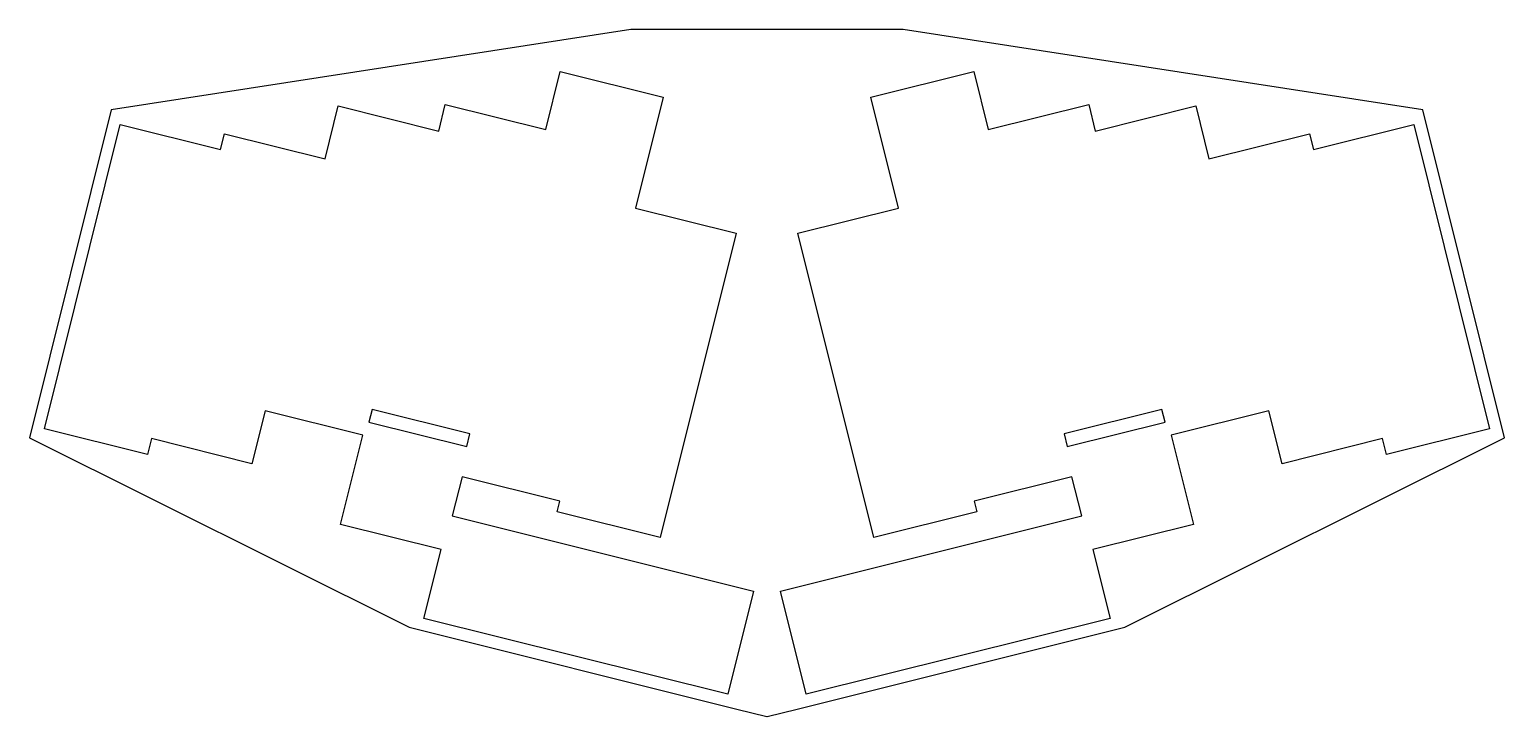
# Model space of a CAD drawing. Header units: metres. Extents: x -135 to 135, y -38 to 88.
import ezdxf

# ---------------------------------------------------------------- set-up
doc = ezdxf.new("R2010")
doc.units = ezdxf.units.M

msp = doc.modelspace()

# ---------------------------------------------------------------- linework, layer by layer
for p, q in [((-25, 88.005), (-120.344, 73.2909)), ((25, 88.005), (-25, 88.005)), ((120.344, 73.2909), (25, 88.005)), ((-40.6081, 69.6427), (-37.947, 80.3159)), ((-37.947, 80.3159), (-19.0262, 75.5984)), ((19.0262, 75.5984), (37.947, 80.3159)), ((37.947, 80.3159), (40.6081, 69.6427)), ((-120.344, 73.2909), (-135.343, 13.1326)), ((-81.1082, 64.2813), (-78.689, 73.9842)), ((-78.689, 73.9842), (-60.2534, 69.3877)), ((-60.2534, 69.3877), (-59.0438, 74.2392)), ((-59.0438, 74.2392), (-40.6081, 69.6427)), ((-19.0262, 75.5984), (-24.1066, 55.2222)), ((24.1066, 55.2222), (19.0262, 75.5984)), ((40.6081, 69.6427), (59.0438, 74.2392)), ((59.0438, 74.2392), (60.2534, 69.3877)), ((60.2534, 69.3877), (78.689, 73.9842)), ((78.689, 73.9842), (81.1082, 64.2813)), ((135.343, 13.1326), (120.344, 73.2909)), ((-132.616, 14.7714), (-118.705, 70.5634)), ((-118.705, 70.5634), (-100.27, 65.9669)), ((100.27, 65.9669), (118.705, 70.5634)), ((118.705, 70.5634), (132.616, 14.7714)), ((-100.27, 65.9669), (-99.5438, 68.8778)), ((-99.5438, 68.8778), (-81.1082, 64.2813)), ((81.1082, 64.2813), (99.5438, 68.8778)), ((99.5438, 68.8778), (100.27, 65.9669)), ((-24.1066, 55.2222), (-5.67097, 50.6257)), ((5.67097, 50.6257), (24.1066, 55.2222)), ((-5.67097, 50.6257), (-19.5815, -5.16626)), ((19.5815, -5.16626), (5.67097, 50.6257)), ((-92.1143, 18.0713), (-94.5336, 8.3683)), ((-74.1639, 13.5957), (-92.1143, 18.0713)), ((-72.4691, 18.3262), (-73.0473, 16.0072)), ((-54.5186, 13.8507), (-72.4691, 18.3262)), ((72.4691, 18.3262), (54.5186, 13.8507)), ((73.0473, 16.0072), (72.4691, 18.3262)), ((92.1143, 18.0713), (74.1639, 13.5957)), ((94.5336, 8.3683), (92.1143, 18.0713)), ((-113.695, 10.0539), (-132.616, 14.7714)), ((-78.2499, -2.79257), (-74.1639, 13.5957)), ((-73.0473, 16.0072), (-55.0968, 11.5317)), ((-55.0968, 11.5317), (-54.5186, 13.8507)), ((54.5186, 13.8507), (55.0968, 11.5317)), ((55.0968, 11.5317), (73.0473, 16.0072)), ((74.1639, 13.5957), (78.2499, -2.79257)), ((132.616, 14.7714), (113.695, 10.0539)), ((-135.343, 13.1326), (-65.6868, -21.6418)), ((-112.969, 12.9648), (-113.695, 10.0539)), ((-94.5336, 8.3683), (-112.969, 12.9648)), ((65.6868, -21.6418), (135.343, 13.1326)), ((112.969, 12.9648), (94.5336, 8.3683)), ((113.695, 10.0539), (112.969, 12.9648)), ((-55.9689, 5.96735), (-57.7567, -1.20312)), ((-38.0184, 1.49179), (-55.9689, 5.96735)), ((55.9689, 5.96735), (38.0184, 1.49179)), ((57.7567, -1.20312), (55.9689, 5.96735)), ((-38.5022, -0.448792), (-38.0184, 1.49179)), ((38.0184, 1.49179), (38.5022, -0.448792)), ((-57.7567, -1.20312), (-2.44981, -14.9927)), ((-19.5815, -5.16626), (-38.5022, -0.448792)), ((2.44981, -14.9927), (57.7567, -1.20312)), ((38.5022, -0.448792), (19.5815, -5.16626)), ((-59.8143, -7.38908), (-78.2499, -2.79257)), ((78.2499, -2.79257), (59.8143, -7.38908)), ((-62.9593, -20.0029), (-59.8143, -7.38908)), ((59.8143, -7.38908), (62.9593, -20.0029)), ((-2.44981, -14.9927), (-7.1673, -33.9134)), ((7.1673, -33.9134), (2.44981, -14.9927)), ((-65.6868, -21.6418), (-5.52846, -36.6409)), ((-7.1673, -33.9134), (-62.9593, -20.0029)), ((5.52846, -36.6409), (65.6868, -21.6418)), ((62.9593, -20.0029), (7.1673, -33.9134)), ((-5.52846, -36.6409), (-0.00499, -38)), ((0.00499, -38), (5.52846, -36.6409)), ((-0.00499, -38), (0.00499, -38))]:
    msp.add_line(p, q)

doc.saveas('drawing.dxf')
